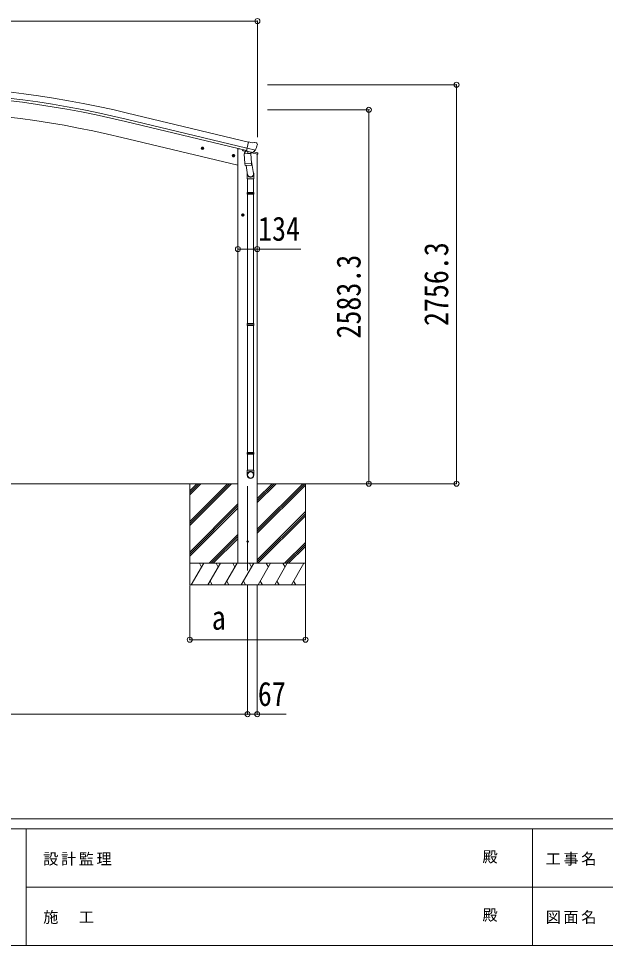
# Model space of a CAD drawing. Units: millimetres at full size. Extents: x -9783 to 9892, y -6828 to 6752.
# Drawn here: x -4022 to 36, y -6828 to -423 of the extents above; entities that cross this region are included whole.
import ezdxf
from ezdxf.enums import TextEntityAlignment as Align

# ---------------------------------------------------------------- set-up
doc = ezdxf.new("R2010")
doc.units = ezdxf.units.MM
doc.header["$LTSCALE"] = 35
doc.header["$PDMODE"] = 32
doc.header["$PDSIZE"] = 35
for name, color, linetype, lineweight in [('0-0_0', 7, 'Continuous', 9), ('0-1_本体', 4, 'Continuous', 9), ('0-2_部品', 7, 'Continuous', 9), ('0-8_PARTS2', 2, 'Continuous', 9), ('0-A_寸法', 6, 'Continuous', 9), ('F-0_240', 7, 'Continuous', 9)]:
    doc.layers.add(name, color=color, linetype=linetype, lineweight=lineweight)
doc.styles.add('ＭＳ ゴシック', font='')
doc.styles.get('ＭＳ ゴシック').set_extended_font_data('MS Gothic')

msp = doc.modelspace()

# ---------------------------------------------------------------- linework, layer by layer
at = {"layer": '0-0_0'}
for p, q in [((-7332.81, -3637.26), (-2505.19, -3637.26)), ((-2838.19, -3637.26), (-2838.19, -4337.26)), ((-2838.19, -3897.99), (-2577.46, -3637.26)), ((-2838.19, -3912.13), (-2563.32, -3637.26)), ((-2838.19, -3926.28), (-2549.18, -3637.26)), ((-2838.19, -3714.15), (-2761.31, -3637.26)), ((-2838.19, -3700), (-2775.45, -3637.26)), ((-2838.19, -3685.86), (-2789.59, -3637.26)), ((-2371.19, -3637.26), (-1950.03, -3637.26)), ((-2371.19, -3951.49), (-2056.96, -3637.26)), ((-2371.19, -3965.63), (-2042.82, -3637.26)), ((-2371.19, -3767.65), (-2240.81, -3637.26)), ((-2371.19, -3753.5), (-2254.95, -3637.26)), ((-2371.19, -3739.36), (-2269.09, -3637.26)), ((-2371.19, -3979.78), (-2038.19, -3646.78)), ((-2038.19, -3637.26), (-2038.19, -4337.26)), ((-2838.19, -4110.12), (-2505.19, -3777.13)), ((-2838.19, -4124.27), (-2505.19, -3791.27)), ((-2838.19, -4138.41), (-2505.19, -3805.41)), ((-2371.19, -4163.62), (-2038.19, -3830.63)), ((-2371.19, -4177.76), (-2038.19, -3844.77)), ((-2366.55, -4187.26), (-2038.19, -3858.91)), ((-2703.2, -4187.26), (-2505.19, -3989.26)), ((-2689.06, -4187.26), (-2505.19, -4003.4)), ((-2674.91, -4187.26), (-2505.19, -4017.54)), ((-2182.7, -4187.26), (-2038.19, -4042.76)), ((-2168.56, -4187.26), (-2038.19, -4056.9)), ((-2154.41, -4187.26), (-2038.19, -4071.04)), ((-2038.19, -4187.26), (-2838.19, -4187.26)), ((-2827.9, -4337.26), (-2741.3, -4187.26)), ((-2756.3, -4213.25), (-2771.3, -4187.26)), ((-2712.43, -4337.26), (-2625.83, -4187.26)), ((-2640.83, -4213.25), (-2655.83, -4187.26)), ((-2596.96, -4337.26), (-2510.36, -4187.26)), ((-2525.36, -4213.25), (-2540.36, -4187.26)), ((-2505.19, -4187.26), (-2371.19, -4187.26)), ((-2481.49, -4337.26), (-2394.89, -4187.26)), ((-2409.89, -4213.25), (-2424.89, -4187.26)), ((-2366.02, -4337.26), (-2279.42, -4187.26)), ((-2294.42, -4213.25), (-2309.42, -4187.26)), ((-2250.55, -4337.26), (-2163.95, -4187.26)), ((-2193.95, -4187.26), (-2178.95, -4213.25)), ((-2135.08, -4337.26), (-2048.48, -4187.26)), ((-2838.19, -4337.26), (-2038.19, -4337.26)), ((-2697.43, -4311.29), (-2682.43, -4337.26)), ((-2581.96, -4311.28), (-2566.96, -4337.26)), ((-2466.49, -4311.28), (-2451.49, -4337.26)), ((-2351.02, -4311.29), (-2336.02, -4337.26)), ((-2235.55, -4311.29), (-2220.55, -4337.26)), ((-2120.08, -4311.29), (-2105.08, -4337.26))]:
    msp.add_line(p, q, dxfattribs=at)
at = {"layer": '0-1_本体'}
for p, q in [((-2432.13, -1277.01), (-3267.84, -1076.37)), ((-2446.13, -1335.35), (-3281.85, -1134.71)), ((-2442.2, -1318.99), (-3277.92, -1118.35)), ((-2505.19, -1437.38), (-3308.23, -1244.59)), ((-2505.19, -1324.26), (-2492.32, -1324.26)), ((-2505.19, -1324.26), (-2505.19, -4187.26)), ((-2371.19, -1360.54), (-2371.19, -4187.26))]:
    msp.add_line(p, q, dxfattribs=at)
for radius in [7073, 7029.83, 7013, 6900]:
    msp.add_arc((-4919, -7953.94), radius, 76.5, 103.5, dxfattribs=at)
at = {"layer": '0-2_部品'}
for p, q in [((-2405.4, -1281.6), (-2431.34, -1275.38)), ((-2405.4, -1281.6), (-2392.14, -1278.9)), ((-2377.66, -1282.09), (-2390.85, -1278.93)), ((-2759.27, -1317.17), (-2739.82, -1321.83)), ((-2751.68, -1312.3), (-2756.84, -1317.75)), ((-2751.88, -1329.22), (-2747.21, -1309.78)), ((-2744.38, -1314.06), (-2751.68, -1312.3)), ((-2747.41, -1326.7), (-2742.25, -1321.25)), ((-2742.25, -1321.25), (-2744.38, -1314.06)), ((-2472.88, -1328.84), (-2472.88, -1332.09)), ((-2450.82, -1341.33), (-2469.04, -1336.95)), ((-2447.06, -1337.01), (-2460.37, -1352.33)), ((-2446.12, -1336.94), (-2447.06, -1337.01)), ((-2443.03, -1339.42), (-2444.56, -1339.05)), ((-2406.33, -1348.23), (-2443.03, -1339.42)), ((-2384.4, -1333.22), (-2441.91, -1319.42)), ((-2437.08, -1341.24), (-2436.06, -1355.85)), ((-2401.25, -1348.13), (-2384.88, -1333.64)), ((-2397.56, -1344.86), (-2370.62, -1351.33)), ((-2374.57, -1284.34), (-2370.71, -1290.64)), ((-2370.35, -1292.92), (-2370.62, -1294.07)), ((-2545.35, -1368.52), (-2525.9, -1373.19)), ((-2537.76, -1363.66), (-2542.92, -1369.11)), ((-2537.96, -1380.58), (-2533.29, -1361.13)), ((-2530.46, -1365.41), (-2537.76, -1363.66)), ((-2533.49, -1378.05), (-2528.33, -1372.61)), ((-2528.33, -1372.61), (-2530.46, -1365.41)), ((-2461.48, -1358.78), (-2415.79, -1355.58)), ((-2456.8, -1425.61), (-2461.48, -1358.78)), ((-2460.37, -1352.33), (-2459.93, -1358.67)), ((-2408.87, -1350.24), (-2434.69, -1356.67)), ((-2417.56, -1352.4), (-2417.33, -1355.69)), ((-2415.79, -1355.58), (-2411.11, -1422.42)), ((-2412.85, -1397.65), (-2396.93, -1493.82)), ((-2403.96, -1348.7), (-2411.48, -1346.9)), ((-2368.32, -1361.14), (-2411.25, -1350.83)), ((-2408.17, -1348.45), (-2408.12, -1349.2)), ((-2404.8, -1348.59), (-2406.33, -1348.23)), ((-2368.32, -1354.24), (-2368.32, -1361.14)), ((-2456.8, -1425.61), (-2411.11, -1422.42)), ((-2456.79, -1425.61), (-2455.9, -1438.31)), ((-2412.1, -1437.02), (-2453.8, -1439.94)), ((-2448.37, -1439.56), (-2437.64, -1503.15)), ((-2410.26, -1434.89), (-2411.13, -1422.42)), ((-2410.65, -1436.24), (-2410.65, -1436.24)), ((-2440.78, -1496.33), (-2440.78, -1530.99)), ((-2440.78, -1530.99), (-2394.78, -1530.99)), ((-2438.78, -1530.99), (-2438.78, -1624.99)), ((-2396.78, -1530.99), (-2396.78, -1624.99)), ((-2394.78, -1530.99), (-2394.78, -1496.63)), ((-2440.78, -1626.99), (-2439.78, -1624.99)), ((-2440.78, -1626.99), (-2394.78, -1626.99)), ((-2440.78, -1626.99), (-2440.78, -1634.99)), ((-2440.78, -1634.99), (-2394.78, -1634.99)), ((-2440.78, -1634.99), (-2439.78, -1636.99)), ((-2439.78, -1624.99), (-2395.78, -1624.99)), ((-2439.78, -1636.99), (-2395.78, -1636.99)), ((-2438.78, -1636.99), (-2438.78, -2531.32)), ((-2396.78, -1636.99), (-2396.78, -2531.32)), ((-2394.78, -1626.99), (-2395.78, -1624.99)), ((-2480.99, -1780.85), (-2460.99, -1780.85)), ((-2474.74, -1774.35), (-2478.5, -1780.85)), ((-2467.24, -1774.35), (-2474.74, -1774.35)), ((-2470.99, -1790.85), (-2470.99, -1770.85)), ((-2463.49, -1780.85), (-2467.24, -1774.35)), ((-2467.24, -1787.35), (-2463.49, -1780.85)), ((-2440.78, -2533.32), (-2439.78, -2531.32)), ((-2440.78, -2533.32), (-2394.78, -2533.32)), ((-2440.78, -2533.32), (-2440.78, -2541.32)), ((-2440.78, -2541.32), (-2394.78, -2541.32)), ((-2440.78, -2541.32), (-2439.78, -2543.32)), ((-2439.78, -2531.32), (-2395.78, -2531.32)), ((-2439.78, -2543.32), (-2395.78, -2543.32)), ((-2438.78, -2543.32), (-2438.78, -3421.36)), ((-2396.78, -2543.32), (-2396.78, -3421.36)), ((-2394.78, -2533.32), (-2395.78, -2531.32)), ((-2440.78, -3423.36), (-2439.78, -3421.36)), ((-2440.78, -3423.36), (-2394.78, -3423.36)), ((-2440.78, -3423.36), (-2440.78, -3431.36)), ((-2440.78, -3431.36), (-2394.78, -3431.36)), ((-2440.78, -3431.36), (-2439.78, -3433.36)), ((-2439.78, -3421.36), (-2395.78, -3421.36)), ((-2439.78, -3433.36), (-2395.78, -3433.36)), ((-2438.78, -3433.36), (-2438.78, -3543.36)), ((-2396.78, -3433.36), (-2396.78, -3543.36)), ((-2394.78, -3423.36), (-2395.78, -3421.36)), ((-2440.78, -3577.5), (-2440.78, -3543.36)), ((-2440.78, -3543.36), (-2394.78, -3543.36)), ((-2394.78, -3577.5), (-2394.78, -3543.36))]:
    msp.add_line(p, q, dxfattribs=at)
for points in [[(-2436.76, -1340.83), (-2446.49, -1338.49), (-2431.34, -1275.38)], [(-2756.84, -1317.75), (-2754.71, -1324.94), (-2747.41, -1326.7)], [(-2436.76, -1340.83), (-2436.53, -1340.98), (-2411.76, -1346.92), (-2411.48, -1346.9)], [(-2384.13, -1332.65), (-2384.72, -1333.49), (-2384.88, -1333.64)], [(-2542.92, -1369.11), (-2540.79, -1376.3), (-2533.49, -1378.05)], [(-2394.78, -1626.99), (-2394.78, -1634.99), (-2395.78, -1636.99)], [(-2478.5, -1780.85), (-2474.74, -1787.35), (-2467.24, -1787.35)], [(-2394.78, -2533.32), (-2394.78, -2541.32), (-2395.78, -2543.32)], [(-2394.78, -3423.36), (-2394.78, -3431.36), (-2395.78, -3433.36)]]:
    msp.add_lwpolyline(points, dxfattribs=at)
for centre, radius in [((-2749.55, -1319.5), 8.5), ((-2749.55, -1319.5), 7.7), ((-2749.55, -1319.5), 6.5), ((-2535.62, -1370.86), 8.5), ((-2535.62, -1370.86), 7.7), ((-2535.62, -1370.86), 6.5), ((-2470.99, -1780.85), 8.5), ((-2470.99, -1780.85), 7.7), ((-2470.99, -1780.85), 6.5)]:
    msp.add_circle(centre, radius, dxfattribs=at)
at = {"layer": '0-2_部品', "color": 4}
msp.add_circle((-2437.79, -4037.26), 5, dxfattribs=at)
at = {"layer": '0-2_部品'}
for centre, radius, start, end in [((-2391.55, -1281.84), 3, 76.5, 101.5), ((-2467.88, -1332.09), 5, 180, 256.5), ((-2444.45, -1338.56), 0.5, 221.23754, 256.5), ((-2437.68, -1341.32), 0.604, 7.79405, 79.40158), ((-2567.43, -1246.82), 202.4, 334.90875, 346.5), ((-2378.83, -1286.95), 5, 31.5, 76.5), ((-2435.04, -1355.7), 1.03, 188.03431, 289.96103), ((-2409.11, -1349.27), 1, 284, 4), ((-2407.67, -1348.42), 0.5, 76.5, 184), ((-2404.68, -1348.11), 0.5, 256.5, 291.76246), ((-2371.32, -1354.24), 3, 0, 76.5), ((-2453.94, -1437.94), 2, 190.53157, 274), ((-2412.24, -1435.03), 2, 274, 322.59038), ((-2412.2, -1435.06), 1.95, 322.52234, 4.95983), ((-2424.78, -1496.63), 30, 0, 2.54858)]:
    msp.add_arc(centre, radius, start, end, dxfattribs=at)
for centre, major_axis, ratio, start_param, end_param in [((-2373.27, -1292.2), (1.57, -2.57), 0.99628, 0.7835347, 1.5707963), ((-2403.27, -1345.78), (0.73, -2.92), 0.997631, 5.8041905, 5.8929484), ((-2403.3, -1345.65), (-2.63, 3.16), 0.650902, 2.1145521, 2.1873627), ((-2403.24, -1345.88), (0.73, -2.92), 0.997631, 5.965759, 6.7621801), ((-2417.78, -1496.33), (-23, 0), 0.996195, 6.0000678, 10.0103449), ((-2417.78, -1496.33), (-21, 0), 0.996195, 0.3319459, 3.3482706), ((-2417.78, -3575.76), (23, 0), 0.996195, 6.2831853, 9.424778), ((-2417.78, -3577.5), (23, 0), 0.996195, 6.2831853, 9.424778), ((-2417.78, -3577.5), (0, -23.43), 0.981806, 4.712389, 7.8539816)]:
    msp.add_ellipse(centre, major_axis=major_axis, ratio=ratio, start_param=start_param, end_param=end_param, dxfattribs=at)
msp.add_ellipse((-2417.78, -3577.5), major_axis=(-21, 0), ratio=0.996195, dxfattribs=at)
at = {"layer": '0-8_PARTS2', "color": 6}
msp.add_line((-7467.31, -440.86), (-2370.29, -440.86), dxfattribs=at)
at = {"layer": '0-8_PARTS2'}
msp.add_line((-2437.79, -4238.2), (-2437.79, -3654.25), dxfattribs=at)
at = {"layer": '0-A_寸法'}
for p, q in [((-2370.29, -440.86), (-2370.29, -1243.2)), ((-993.71, -880.94), (-2300.14, -880.94)), ((-993.71, -3637.26), (-993.71, -880.94)), ((-1599.69, -1053.94), (-2300.14, -1053.94)), ((-1599.69, -3637.26), (-1599.69, -1053.94)), ((-2504.79, -2016.02), (-2370.79, -2016.02)), ((-2370.79, -2016.02), (-2070.79, -2016.02)), ((-1599.69, -3637.26), (-1993.93, -3637.26)), ((-993.71, -3637.26), (-1599.69, -3637.26)), ((-2837.79, -4715.17), (-2837.79, -4340.76)), ((-2437.79, -5230.15), (-2437.79, -4340.76)), ((-2370.79, -5230.15), (-2370.79, -4340.76)), ((-2037.79, -4715.17), (-2037.79, -4340.76)), ((-2037.79, -4715.17), (-2837.79, -4715.17)), ((-7399.81, -5230.15), (-2437.79, -5230.15)), ((-2437.79, -5230.15), (-2370.79, -5230.15)), ((-2370.79, -5230.15), (-2170.79, -5230.15))]:
    msp.add_line(p, q, dxfattribs=at)
for p in [(-2370.29, -440.86), (-993.71, -880.94), (-1599.69, -1053.94), (-2504.79, -2016.02), (-2370.79, -2016.02), (-1599.69, -3637.26), (-993.71, -3637.26), (-2837.79, -4715.17), (-2037.79, -4715.17), (-2437.79, -5230.15), (-2370.79, -5230.15)]:
    msp.add_point(p, dxfattribs=at)
at = {"layer": 'F-0_240', "color": 5}
for p, q in [((-9783.03, -5953.1), (9396.97, -5953.1)), ((-9783.03, -6023.1), (6285.75, -6023.1)), ((-3969.25, -6023.1), (-3969.25, -6828.1)), ((-469.25, -6023.1), (-469.25, -6828.1)), ((-3969.25, -6425.6), (3205.75, -6425.6)), ((-9783.03, -6828.1), (9396.97, -6828.1))]:
    msp.add_line(p, q, dxfattribs=at)

# ---------------------------------------------------------------- texts
at = {"layer": '0-A_寸法', "color": 7, "style": 'ＭＳ ゴシック', "width": 0.85}
for s, p in [('134', (-2365.17, -2009.02)), ('a', (-2685.92, -4696.17)), ('67', (-2367.04, -5223.15))]:
    msp.add_text(s, height=166.8, dxfattribs=at).set_placement(p, align=Align.BOTTOM_LEFT)
for s, p in [('2756.3', (-1000.71, -2547.85)), ('2583.3', (-1606.69, -2634.35))]:
    msp.add_text(s, height=166.8, rotation=90, dxfattribs=at).set_placement(p, align=Align.BOTTOM_LEFT)
at = {"layer": 'F-0_240', "style": 'ＭＳ ゴシック'}
for p in [(-814.24, -6276.85), (-814.24, -6679.35)]:
    msp.add_text('殿', height=76.98, dxfattribs=at).set_placement(p, align=Align.BOTTOM_LEFT)
at = {"layer": 'F-0_240', "char_height": 76.98, "attachment_point": 7, "style": 'ＭＳ ゴシック'}
for s, insert in [('\\T1.17;設計監理', (-3851.04, -6276.85)), ('\\T1.17;工事名', (-376.96, -6276.85)), ('\\T1.17;施\u3000工', (-3851.04, -6679.35)), ('\\T1.17;図面名', (-376.96, -6679.35))]:
    msp.add_mtext(s, dxfattribs=dict(at, insert=insert))

doc.saveas('drawing.dxf')
